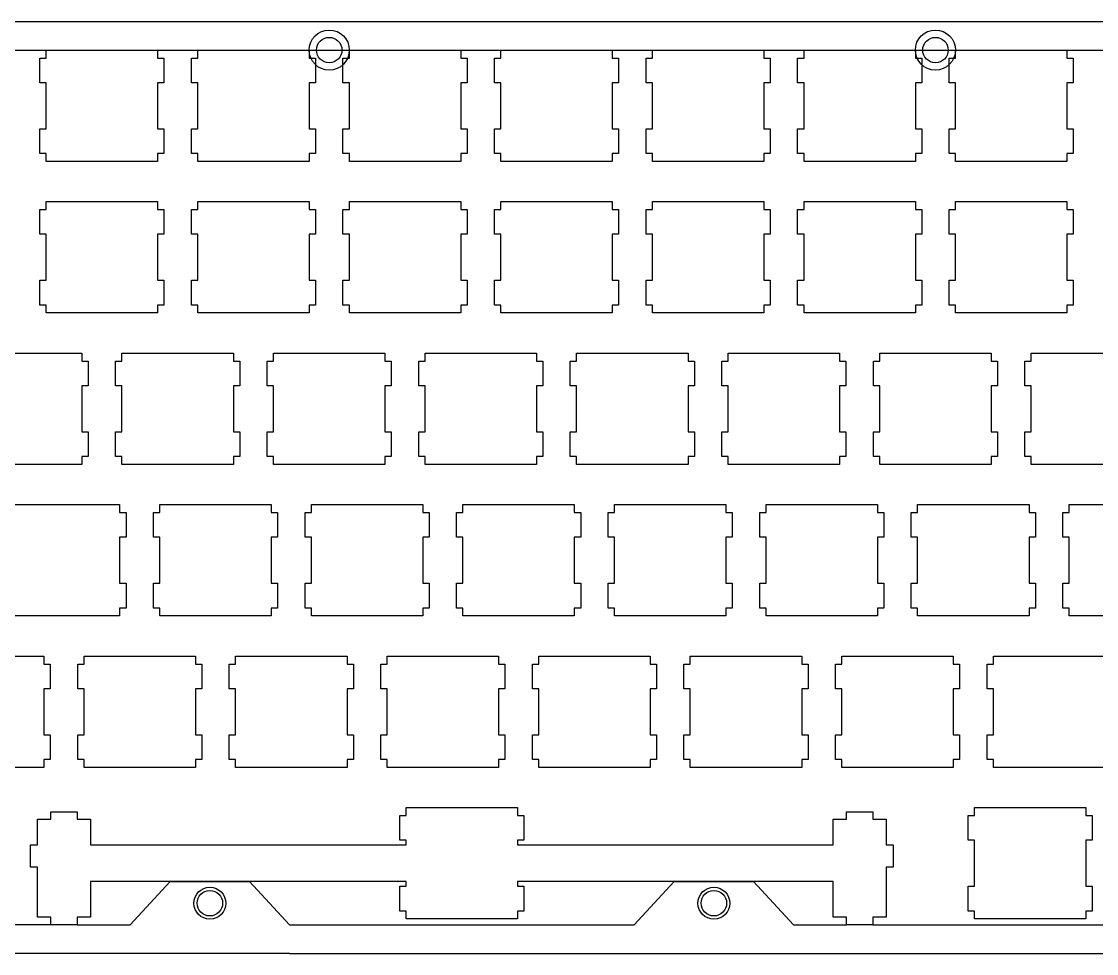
# Model space of a CAD drawing. Extents: x -658 to 1358, y -381 to 599.
# Drawn here: x 872.1 to 1007.2, y 0.9 to 118.1 of the extents above; entities that cross this region are included whole.
import ezdxf

# ---------------------------------------------------------------- set-up
doc = ezdxf.new("R2010")
doc.units = 0
doc.header["$MEASUREMENT"] = 0

msp = doc.modelspace()

# ---------------------------------------------------------------- linework, layer by layer
at = {"linetype": 'Continuous'}
for p, q in [((794.59, 118.14), (1146, 118.14)), ((798.19, 114.54), (1142.4, 114.54)), ((890.76, 9.98), (885.76, 4.53)), ((900.76, 9.99), (890.76, 9.98)), ((890.76, 9.98), (900.76, 9.98)), ((900.76, 9.99), (905.76, 4.54)), ((954.11, 9.99), (949.1, 4.54)), ((954.11, 9.99), (964.11, 9.98)), ((964.11, 9.98), (969.11, 4.53)), ((875.78, 4.53), (798.19, 4.53)), ((879.08, 4.53), (885.76, 4.53)), ((905.76, 4.54), (949.1, 4.54)), ((969.11, 4.53), (975.78, 4.53)), ((979.08, 4.53), (1142.4, 4.53)), ((905.76, 0.94), (794.59, 0.93)), ((905.76, 0.94), (1146, 0.94))]:
    msp.add_line(p, q, dxfattribs=at)
at = {"color": 0}
for p, q in [((874.39, 110.43), (874.39, 113.53)), ((874.39, 113.53), (875.19, 113.53)), ((875.19, 113.53), (875.19, 114.54)), ((875.19, 114.54), (889.19, 114.54)), ((889.19, 114.54), (889.19, 113.53)), ((889.19, 113.53), (889.99, 113.53)), ((889.99, 113.53), (889.99, 110.43)), ((893.44, 110.43), (893.44, 113.53)), ((893.44, 113.53), (894.24, 113.53)), ((894.24, 113.53), (894.24, 114.54)), ((894.24, 114.54), (908.24, 114.54)), ((908.24, 114.54), (908.24, 113.53)), ((908.24, 113.53), (909.04, 113.53)), ((909.04, 113.53), (909.04, 110.43)), ((912.49, 110.43), (912.49, 113.53)), ((912.49, 113.53), (913.29, 113.53)), ((913.29, 113.53), (913.29, 114.54)), ((913.29, 114.54), (927.29, 114.54)), ((927.29, 114.54), (927.29, 113.53)), ((927.29, 113.53), (928.09, 113.53)), ((928.09, 113.53), (928.09, 110.43)), ((931.54, 110.43), (931.54, 113.53)), ((931.54, 113.53), (932.34, 113.53)), ((932.34, 113.53), (932.34, 114.54)), ((932.34, 114.54), (946.34, 114.54)), ((946.34, 114.54), (946.34, 113.53)), ((946.34, 113.53), (947.14, 113.53)), ((947.14, 113.53), (947.14, 110.43)), ((950.59, 110.43), (950.59, 113.53)), ((950.59, 113.53), (951.39, 113.53)), ((951.39, 113.53), (951.39, 114.54)), ((951.39, 114.54), (965.39, 114.54)), ((965.39, 114.54), (965.39, 113.53)), ((965.39, 113.53), (966.19, 113.53)), ((966.19, 113.53), (966.19, 110.43)), ((969.64, 110.43), (969.64, 113.53)), ((969.64, 113.53), (970.44, 113.53)), ((970.44, 113.53), (970.44, 114.54)), ((970.44, 114.54), (984.44, 114.54)), ((984.44, 114.54), (984.44, 113.53)), ((984.44, 113.53), (985.24, 113.53)), ((985.24, 113.53), (985.24, 110.43)), ((988.69, 110.43), (988.69, 113.53)), ((988.69, 113.53), (989.49, 113.53)), ((989.49, 113.53), (989.49, 114.54)), ((989.49, 114.54), (1003.49, 114.54)), ((1003.49, 114.54), (1003.49, 113.53)), ((1003.49, 113.53), (1004.29, 113.53)), ((1004.29, 113.53), (1004.29, 110.43)), ((875.19, 110.43), (874.39, 110.43)), ((875.19, 104.64), (875.19, 110.43)), ((889.99, 110.43), (889.19, 110.43)), ((889.19, 110.43), (889.19, 104.64)), ((894.24, 110.43), (893.44, 110.43)), ((894.24, 104.64), (894.24, 110.43)), ((909.04, 110.43), (908.24, 110.43)), ((908.24, 110.43), (908.24, 104.64)), ((913.29, 110.43), (912.49, 110.43)), ((913.29, 104.64), (913.29, 110.43)), ((928.09, 110.43), (927.29, 110.43)), ((927.29, 110.43), (927.29, 104.64)), ((932.34, 110.43), (931.54, 110.43)), ((932.34, 104.64), (932.34, 110.43)), ((947.14, 110.43), (946.34, 110.43)), ((946.34, 110.43), (946.34, 104.64)), ((951.39, 110.43), (950.59, 110.43)), ((951.39, 104.64), (951.39, 110.43)), ((966.19, 110.43), (965.39, 110.43)), ((965.39, 110.43), (965.39, 104.64)), ((970.44, 110.43), (969.64, 110.43)), ((970.44, 104.64), (970.44, 110.43)), ((985.24, 110.43), (984.44, 110.43)), ((984.44, 110.43), (984.44, 104.64)), ((989.49, 110.43), (988.69, 110.43)), ((989.49, 104.64), (989.49, 110.43)), ((1004.29, 110.43), (1003.49, 110.43)), ((1003.49, 110.43), (1003.49, 104.64)), ((874.39, 101.53), (874.39, 104.64)), ((874.39, 104.64), (875.19, 104.64)), ((889.19, 104.64), (889.99, 104.64)), ((889.99, 104.64), (889.99, 101.53)), ((893.44, 101.53), (893.44, 104.64)), ((893.44, 104.64), (894.24, 104.64)), ((908.24, 104.64), (909.04, 104.64)), ((909.04, 104.64), (909.04, 101.53)), ((912.49, 101.53), (912.49, 104.64)), ((912.49, 104.64), (913.29, 104.64)), ((927.29, 104.64), (928.09, 104.64)), ((928.09, 104.64), (928.09, 101.53)), ((931.54, 101.53), (931.54, 104.64)), ((931.54, 104.64), (932.34, 104.64)), ((946.34, 104.64), (947.14, 104.64)), ((947.14, 104.64), (947.14, 101.53)), ((950.59, 101.53), (950.59, 104.64)), ((950.59, 104.64), (951.39, 104.64)), ((965.39, 104.64), (966.19, 104.64)), ((966.19, 104.64), (966.19, 101.53)), ((969.64, 101.53), (969.64, 104.64)), ((969.64, 104.64), (970.44, 104.64)), ((984.44, 104.64), (985.24, 104.64)), ((985.24, 104.64), (985.24, 101.53)), ((988.69, 101.53), (988.69, 104.64)), ((988.69, 104.64), (989.49, 104.64)), ((1003.49, 104.64), (1004.29, 104.64)), ((1004.29, 104.64), (1004.29, 101.53)), ((875.19, 101.53), (874.39, 101.53)), ((875.19, 100.53), (875.19, 101.53)), ((889.19, 101.53), (889.19, 100.53)), ((889.99, 101.53), (889.19, 101.53)), ((894.24, 101.53), (893.44, 101.53)), ((894.24, 100.53), (894.24, 101.53)), ((908.24, 101.53), (908.24, 100.53)), ((909.04, 101.53), (908.24, 101.53)), ((913.29, 101.53), (912.49, 101.53)), ((913.29, 100.53), (913.29, 101.53)), ((927.29, 101.53), (927.29, 100.53)), ((928.09, 101.53), (927.29, 101.53)), ((932.34, 101.53), (931.54, 101.53)), ((932.34, 100.53), (932.34, 101.53)), ((946.34, 101.53), (946.34, 100.53)), ((947.14, 101.53), (946.34, 101.53)), ((951.39, 101.53), (950.59, 101.53)), ((951.39, 100.53), (951.39, 101.53)), ((965.39, 101.53), (965.39, 100.53)), ((966.19, 101.53), (965.39, 101.53)), ((970.44, 101.53), (969.64, 101.53)), ((970.44, 100.53), (970.44, 101.53)), ((984.44, 101.53), (984.44, 100.53)), ((985.24, 101.53), (984.44, 101.53)), ((989.49, 101.53), (988.69, 101.53)), ((989.49, 100.53), (989.49, 101.53)), ((1003.49, 101.53), (1003.49, 100.53)), ((1004.29, 101.53), (1003.49, 101.53)), ((889.19, 100.53), (875.19, 100.53)), ((908.24, 100.53), (894.24, 100.53)), ((927.29, 100.53), (913.29, 100.53)), ((946.34, 100.53), (932.34, 100.53)), ((965.39, 100.53), (951.39, 100.53)), ((984.44, 100.53), (970.44, 100.53)), ((1003.49, 100.53), (989.49, 100.53)), ((875.19, 94.48), (875.19, 95.49)), ((875.19, 95.49), (889.19, 95.49)), ((889.19, 95.49), (889.19, 94.48)), ((894.24, 94.48), (894.24, 95.49)), ((894.24, 95.49), (908.24, 95.49)), ((908.24, 95.49), (908.24, 94.48)), ((913.29, 94.48), (913.29, 95.49)), ((913.29, 95.49), (927.29, 95.49)), ((927.29, 95.49), (927.29, 94.48)), ((932.34, 94.48), (932.34, 95.49)), ((932.34, 95.49), (946.34, 95.49)), ((946.34, 95.49), (946.34, 94.48)), ((951.39, 94.48), (951.39, 95.49)), ((951.39, 95.49), (965.39, 95.49)), ((965.39, 95.49), (965.39, 94.48)), ((970.44, 94.48), (970.44, 95.49)), ((970.44, 95.49), (984.44, 95.49)), ((984.44, 95.49), (984.44, 94.48)), ((989.49, 94.48), (989.49, 95.49)), ((989.49, 95.49), (1003.49, 95.49)), ((1003.49, 95.49), (1003.49, 94.48)), ((874.39, 91.38), (874.39, 94.48)), ((874.39, 94.48), (875.19, 94.48)), ((889.19, 94.48), (889.99, 94.48)), ((889.99, 94.48), (889.99, 91.38)), ((893.44, 91.38), (893.44, 94.48)), ((893.44, 94.48), (894.24, 94.48)), ((908.24, 94.48), (909.04, 94.48)), ((909.04, 94.48), (909.04, 91.38)), ((912.49, 91.38), (912.49, 94.48)), ((912.49, 94.48), (913.29, 94.48)), ((927.29, 94.48), (928.09, 94.48)), ((928.09, 94.48), (928.09, 91.38)), ((931.54, 91.38), (931.54, 94.48)), ((931.54, 94.48), (932.34, 94.48)), ((946.34, 94.48), (947.14, 94.48)), ((947.14, 94.48), (947.14, 91.38)), ((950.59, 91.38), (950.59, 94.48)), ((950.59, 94.48), (951.39, 94.48)), ((965.39, 94.48), (966.19, 94.48)), ((966.19, 94.48), (966.19, 91.38)), ((969.64, 91.38), (969.64, 94.48)), ((969.64, 94.48), (970.44, 94.48)), ((984.44, 94.48), (985.24, 94.48)), ((985.24, 94.48), (985.24, 91.38)), ((988.69, 91.38), (988.69, 94.48)), ((988.69, 94.48), (989.49, 94.48)), ((1003.49, 94.48), (1004.29, 94.48)), ((1004.29, 94.48), (1004.29, 91.38)), ((875.19, 91.38), (874.39, 91.38)), ((875.19, 85.59), (875.19, 91.38)), ((889.99, 91.38), (889.19, 91.38)), ((889.19, 91.38), (889.19, 85.59)), ((894.24, 91.38), (893.44, 91.38)), ((894.24, 85.59), (894.24, 91.38)), ((909.04, 91.38), (908.24, 91.38)), ((908.24, 91.38), (908.24, 85.59)), ((913.29, 91.38), (912.49, 91.38)), ((913.29, 85.59), (913.29, 91.38)), ((928.09, 91.38), (927.29, 91.38)), ((927.29, 91.38), (927.29, 85.59)), ((932.34, 91.38), (931.54, 91.38)), ((932.34, 85.59), (932.34, 91.38)), ((947.14, 91.38), (946.34, 91.38)), ((946.34, 91.38), (946.34, 85.59)), ((951.39, 91.38), (950.59, 91.38)), ((951.39, 85.59), (951.39, 91.38)), ((966.19, 91.38), (965.39, 91.38)), ((965.39, 91.38), (965.39, 85.59)), ((970.44, 91.38), (969.64, 91.38)), ((970.44, 85.59), (970.44, 91.38)), ((985.24, 91.38), (984.44, 91.38)), ((984.44, 91.38), (984.44, 85.59)), ((989.49, 91.38), (988.69, 91.38)), ((989.49, 85.59), (989.49, 91.38)), ((1004.29, 91.38), (1003.49, 91.38)), ((1003.49, 91.38), (1003.49, 85.59)), ((874.39, 82.48), (874.39, 85.59)), ((874.39, 85.59), (875.19, 85.59)), ((889.19, 85.59), (889.99, 85.59)), ((889.99, 85.59), (889.99, 82.48)), ((893.44, 82.48), (893.44, 85.59)), ((893.44, 85.59), (894.24, 85.59)), ((908.24, 85.59), (909.04, 85.59)), ((909.04, 85.59), (909.04, 82.48)), ((912.49, 82.48), (912.49, 85.59)), ((912.49, 85.59), (913.29, 85.59)), ((927.29, 85.59), (928.09, 85.59)), ((928.09, 85.59), (928.09, 82.48)), ((931.54, 82.48), (931.54, 85.59)), ((931.54, 85.59), (932.34, 85.59)), ((946.34, 85.59), (947.14, 85.59)), ((947.14, 85.59), (947.14, 82.48)), ((950.59, 82.48), (950.59, 85.59)), ((950.59, 85.59), (951.39, 85.59)), ((965.39, 85.59), (966.19, 85.59)), ((966.19, 85.59), (966.19, 82.48)), ((969.64, 82.48), (969.64, 85.59)), ((969.64, 85.59), (970.44, 85.59)), ((984.44, 85.59), (985.24, 85.59)), ((985.24, 85.59), (985.24, 82.48)), ((988.69, 82.48), (988.69, 85.59)), ((988.69, 85.59), (989.49, 85.59)), ((1003.49, 85.59), (1004.29, 85.59)), ((1004.29, 85.59), (1004.29, 82.48)), ((875.19, 82.48), (874.39, 82.48)), ((875.19, 81.48), (875.19, 82.48)), ((889.19, 82.48), (889.19, 81.48)), ((889.99, 82.48), (889.19, 82.48)), ((894.24, 82.48), (893.44, 82.48)), ((894.24, 81.48), (894.24, 82.48)), ((908.24, 82.48), (908.24, 81.48)), ((909.04, 82.48), (908.24, 82.48)), ((913.29, 82.48), (912.49, 82.48)), ((913.29, 81.48), (913.29, 82.48)), ((927.29, 82.48), (927.29, 81.48)), ((928.09, 82.48), (927.29, 82.48)), ((932.34, 82.48), (931.54, 82.48)), ((932.34, 81.48), (932.34, 82.48)), ((946.34, 82.48), (946.34, 81.48)), ((947.14, 82.48), (946.34, 82.48)), ((951.39, 82.48), (950.59, 82.48)), ((951.39, 81.48), (951.39, 82.48)), ((965.39, 82.48), (965.39, 81.48)), ((966.19, 82.48), (965.39, 82.48)), ((970.44, 82.48), (969.64, 82.48)), ((970.44, 81.48), (970.44, 82.48)), ((984.44, 82.48), (984.44, 81.48)), ((985.24, 82.48), (984.44, 82.48)), ((989.49, 82.48), (988.69, 82.48)), ((989.49, 81.48), (989.49, 82.48)), ((1003.49, 82.48), (1003.49, 81.48)), ((1004.29, 82.48), (1003.49, 82.48)), ((889.19, 81.48), (875.19, 81.48)), ((908.24, 81.48), (894.24, 81.48)), ((927.29, 81.48), (913.29, 81.48)), ((946.34, 81.48), (932.34, 81.48)), ((965.39, 81.48), (951.39, 81.48)), ((984.44, 81.48), (970.44, 81.48)), ((1003.49, 81.48), (989.49, 81.48)), ((865.66, 76.44), (879.66, 76.44)), ((879.66, 76.44), (879.66, 75.43)), ((884.71, 75.43), (884.71, 76.44)), ((884.71, 76.44), (898.71, 76.44)), ((898.71, 76.44), (898.71, 75.43)), ((903.76, 75.43), (903.76, 76.44)), ((903.76, 76.44), (917.76, 76.44)), ((917.76, 76.44), (917.76, 75.43)), ((922.81, 75.43), (922.81, 76.44)), ((922.81, 76.44), (936.81, 76.44)), ((936.81, 76.44), (936.81, 75.43)), ((941.86, 75.43), (941.86, 76.44)), ((941.86, 76.44), (955.86, 76.44)), ((955.86, 76.44), (955.86, 75.43)), ((960.91, 75.43), (960.91, 76.44)), ((960.91, 76.44), (974.91, 76.44)), ((974.91, 76.44), (974.91, 75.43)), ((979.96, 75.43), (979.96, 76.44)), ((979.96, 76.44), (993.96, 76.44)), ((993.96, 76.44), (993.96, 75.43)), ((999.01, 75.43), (999.01, 76.44)), ((999.01, 76.44), (1013.01, 76.44)), ((879.66, 75.43), (880.46, 75.43)), ((880.46, 75.43), (880.46, 72.33)), ((883.91, 72.33), (883.91, 75.43)), ((883.91, 75.43), (884.71, 75.43)), ((898.71, 75.43), (899.51, 75.43)), ((899.51, 75.43), (899.51, 72.33)), ((902.96, 72.33), (902.96, 75.43)), ((902.96, 75.43), (903.76, 75.43)), ((917.76, 75.43), (918.56, 75.43)), ((918.56, 75.43), (918.56, 72.33)), ((922.01, 72.33), (922.01, 75.43)), ((922.01, 75.43), (922.81, 75.43)), ((936.81, 75.43), (937.61, 75.43)), ((937.61, 75.43), (937.61, 72.33)), ((941.06, 72.33), (941.06, 75.43)), ((941.06, 75.43), (941.86, 75.43)), ((955.86, 75.43), (956.66, 75.43)), ((956.66, 75.43), (956.66, 72.33)), ((960.11, 72.33), (960.11, 75.43)), ((960.11, 75.43), (960.91, 75.43)), ((974.91, 75.43), (975.71, 75.43)), ((975.71, 75.43), (975.71, 72.33)), ((979.16, 72.33), (979.16, 75.43)), ((979.16, 75.43), (979.96, 75.43)), ((993.96, 75.43), (994.76, 75.43)), ((994.76, 75.43), (994.76, 72.33)), ((998.21, 72.33), (998.21, 75.43)), ((998.21, 75.43), (999.01, 75.43)), ((880.46, 72.33), (879.66, 72.33)), ((879.66, 72.33), (879.66, 66.54)), ((884.71, 72.33), (883.91, 72.33)), ((884.71, 66.54), (884.71, 72.33)), ((899.51, 72.33), (898.71, 72.33)), ((898.71, 72.33), (898.71, 66.54)), ((903.76, 72.33), (902.96, 72.33)), ((903.76, 66.54), (903.76, 72.33)), ((918.56, 72.33), (917.76, 72.33)), ((917.76, 72.33), (917.76, 66.54)), ((922.81, 72.33), (922.01, 72.33)), ((922.81, 66.54), (922.81, 72.33)), ((937.61, 72.33), (936.81, 72.33)), ((936.81, 72.33), (936.81, 66.54)), ((941.86, 72.33), (941.06, 72.33)), ((941.86, 66.54), (941.86, 72.33)), ((956.66, 72.33), (955.86, 72.33)), ((955.86, 72.33), (955.86, 66.54)), ((960.91, 72.33), (960.11, 72.33)), ((960.91, 66.54), (960.91, 72.33)), ((975.71, 72.33), (974.91, 72.33)), ((974.91, 72.33), (974.91, 66.54)), ((979.96, 72.33), (979.16, 72.33)), ((979.96, 66.54), (979.96, 72.33)), ((994.76, 72.33), (993.96, 72.33)), ((993.96, 72.33), (993.96, 66.54)), ((999.01, 72.33), (998.21, 72.33)), ((999.01, 66.54), (999.01, 72.33)), ((879.66, 66.54), (880.46, 66.54)), ((880.46, 66.54), (880.46, 63.43)), ((883.91, 63.43), (883.91, 66.54)), ((883.91, 66.54), (884.71, 66.54)), ((898.71, 66.54), (899.51, 66.54)), ((899.51, 66.54), (899.51, 63.43)), ((902.96, 63.43), (902.96, 66.54)), ((902.96, 66.54), (903.76, 66.54)), ((917.76, 66.54), (918.56, 66.54)), ((918.56, 66.54), (918.56, 63.43)), ((922.01, 63.43), (922.01, 66.54)), ((922.01, 66.54), (922.81, 66.54)), ((936.81, 66.54), (937.61, 66.54)), ((937.61, 66.54), (937.61, 63.43)), ((941.06, 63.43), (941.06, 66.54)), ((941.06, 66.54), (941.86, 66.54)), ((955.86, 66.54), (956.66, 66.54)), ((956.66, 66.54), (956.66, 63.43)), ((960.11, 63.43), (960.11, 66.54)), ((960.11, 66.54), (960.91, 66.54)), ((974.91, 66.54), (975.71, 66.54)), ((975.71, 66.54), (975.71, 63.43)), ((979.16, 63.43), (979.16, 66.54)), ((979.16, 66.54), (979.96, 66.54)), ((993.96, 66.54), (994.76, 66.54)), ((994.76, 66.54), (994.76, 63.43)), ((998.21, 63.43), (998.21, 66.54)), ((998.21, 66.54), (999.01, 66.54)), ((879.66, 62.43), (865.66, 62.43)), ((879.66, 63.43), (879.66, 62.43)), ((880.46, 63.43), (879.66, 63.43)), ((884.71, 63.43), (883.91, 63.43)), ((884.71, 62.43), (884.71, 63.43)), ((898.71, 62.43), (884.71, 62.43)), ((898.71, 63.43), (898.71, 62.43)), ((899.51, 63.43), (898.71, 63.43)), ((903.76, 63.43), (902.96, 63.43)), ((903.76, 62.43), (903.76, 63.43)), ((917.76, 62.43), (903.76, 62.43)), ((917.76, 63.43), (917.76, 62.43)), ((918.56, 63.43), (917.76, 63.43)), ((922.81, 63.43), (922.01, 63.43)), ((922.81, 62.43), (922.81, 63.43)), ((936.81, 62.43), (922.81, 62.43)), ((936.81, 63.43), (936.81, 62.43)), ((937.61, 63.43), (936.81, 63.43)), ((941.86, 63.43), (941.06, 63.43)), ((941.86, 62.43), (941.86, 63.43)), ((955.86, 62.43), (941.86, 62.43)), ((955.86, 63.43), (955.86, 62.43)), ((956.66, 63.43), (955.86, 63.43)), ((960.91, 63.43), (960.11, 63.43)), ((960.91, 62.43), (960.91, 63.43)), ((974.91, 62.43), (960.91, 62.43)), ((974.91, 63.43), (974.91, 62.43)), ((975.71, 63.43), (974.91, 63.43)), ((979.96, 63.43), (979.16, 63.43)), ((979.96, 62.43), (979.96, 63.43)), ((993.96, 62.43), (979.96, 62.43)), ((993.96, 63.43), (993.96, 62.43)), ((994.76, 63.43), (993.96, 63.43)), ((999.01, 63.43), (998.21, 63.43)), ((999.01, 62.43), (999.01, 63.43)), ((1013.01, 62.43), (999.01, 62.43)), ((870.42, 57.39), (884.42, 57.39)), ((884.42, 57.39), (884.42, 56.38)), ((889.47, 56.38), (889.47, 57.39)), ((889.47, 57.39), (903.47, 57.39)), ((903.47, 57.39), (903.47, 56.38)), ((908.52, 56.38), (908.52, 57.39)), ((908.52, 57.39), (922.52, 57.39)), ((922.52, 57.39), (922.52, 56.38)), ((927.57, 56.38), (927.57, 57.39)), ((927.57, 57.39), (941.57, 57.39)), ((941.57, 57.39), (941.57, 56.38)), ((946.62, 56.38), (946.62, 57.39)), ((946.62, 57.39), (960.62, 57.39)), ((960.62, 57.39), (960.62, 56.38)), ((965.67, 56.38), (965.67, 57.39)), ((965.67, 57.39), (979.67, 57.39)), ((979.67, 57.39), (979.67, 56.38)), ((984.72, 56.38), (984.72, 57.39)), ((984.72, 57.39), (998.72, 57.39)), ((998.72, 57.39), (998.72, 56.38)), ((1003.77, 56.38), (1003.77, 57.39)), ((1003.77, 57.39), (1017.77, 57.39)), ((884.42, 56.38), (885.22, 56.38)), ((885.22, 56.38), (885.22, 53.28)), ((888.67, 53.28), (888.67, 56.38)), ((888.67, 56.38), (889.47, 56.38)), ((903.47, 56.38), (904.27, 56.38)), ((904.27, 56.38), (904.27, 53.28)), ((907.72, 53.28), (907.72, 56.38)), ((907.72, 56.38), (908.52, 56.38)), ((922.52, 56.38), (923.32, 56.38)), ((923.32, 56.38), (923.32, 53.28)), ((926.77, 53.28), (926.77, 56.38)), ((926.77, 56.38), (927.57, 56.38)), ((941.57, 56.38), (942.37, 56.38)), ((942.37, 56.38), (942.37, 53.28)), ((945.82, 53.28), (945.82, 56.38)), ((945.82, 56.38), (946.62, 56.38)), ((960.62, 56.38), (961.42, 56.38)), ((961.42, 56.38), (961.42, 53.28)), ((964.87, 53.28), (964.87, 56.38)), ((964.87, 56.38), (965.67, 56.38)), ((979.67, 56.38), (980.47, 56.38)), ((980.47, 56.38), (980.47, 53.28)), ((983.92, 53.28), (983.92, 56.38)), ((983.92, 56.38), (984.72, 56.38)), ((998.72, 56.38), (999.52, 56.38)), ((999.52, 56.38), (999.52, 53.28)), ((1002.97, 53.28), (1002.97, 56.38)), ((1002.97, 56.38), (1003.77, 56.38)), ((885.22, 53.28), (884.42, 53.28)), ((884.42, 53.28), (884.42, 47.49)), ((889.47, 53.28), (888.67, 53.28)), ((889.47, 47.49), (889.47, 53.28)), ((904.27, 53.28), (903.47, 53.28)), ((903.47, 53.28), (903.47, 47.49)), ((908.52, 53.28), (907.72, 53.28)), ((908.52, 47.49), (908.52, 53.28)), ((923.32, 53.28), (922.52, 53.28)), ((922.52, 53.28), (922.52, 47.49)), ((927.57, 53.28), (926.77, 53.28)), ((927.57, 47.49), (927.57, 53.28)), ((942.37, 53.28), (941.57, 53.28)), ((941.57, 53.28), (941.57, 47.49)), ((946.62, 53.28), (945.82, 53.28)), ((946.62, 47.49), (946.62, 53.28)), ((961.42, 53.28), (960.62, 53.28)), ((960.62, 53.28), (960.62, 47.49)), ((965.67, 53.28), (964.87, 53.28)), ((965.67, 47.49), (965.67, 53.28)), ((980.47, 53.28), (979.67, 53.28)), ((979.67, 53.28), (979.67, 47.49)), ((984.72, 53.28), (983.92, 53.28)), ((984.72, 47.49), (984.72, 53.28)), ((999.52, 53.28), (998.72, 53.28)), ((998.72, 53.28), (998.72, 47.49)), ((1003.77, 53.28), (1002.97, 53.28)), ((1003.77, 47.49), (1003.77, 53.28)), ((884.42, 47.49), (885.22, 47.49)), ((885.22, 47.49), (885.22, 44.38)), ((888.67, 44.38), (888.67, 47.49)), ((888.67, 47.49), (889.47, 47.49)), ((903.47, 47.49), (904.27, 47.49)), ((904.27, 47.49), (904.27, 44.38)), ((907.72, 44.38), (907.72, 47.49)), ((907.72, 47.49), (908.52, 47.49)), ((922.52, 47.49), (923.32, 47.49)), ((923.32, 47.49), (923.32, 44.38)), ((926.77, 44.38), (926.77, 47.49)), ((926.77, 47.49), (927.57, 47.49)), ((941.57, 47.49), (942.37, 47.49)), ((942.37, 47.49), (942.37, 44.38)), ((945.82, 44.38), (945.82, 47.49)), ((945.82, 47.49), (946.62, 47.49)), ((960.62, 47.49), (961.42, 47.49)), ((961.42, 47.49), (961.42, 44.38)), ((964.87, 44.38), (964.87, 47.49)), ((964.87, 47.49), (965.67, 47.49)), ((979.67, 47.49), (980.47, 47.49)), ((980.47, 47.49), (980.47, 44.38)), ((983.92, 44.38), (983.92, 47.49)), ((983.92, 47.49), (984.72, 47.49)), ((998.72, 47.49), (999.52, 47.49)), ((999.52, 47.49), (999.52, 44.38)), ((1002.97, 44.38), (1002.97, 47.49)), ((1002.97, 47.49), (1003.77, 47.49)), ((884.42, 43.38), (870.42, 43.38)), ((884.42, 44.38), (884.42, 43.38)), ((885.22, 44.38), (884.42, 44.38)), ((889.47, 44.38), (888.67, 44.38)), ((889.47, 43.38), (889.47, 44.38)), ((903.47, 43.38), (889.47, 43.38)), ((903.47, 44.38), (903.47, 43.38)), ((904.27, 44.38), (903.47, 44.38)), ((908.52, 44.38), (907.72, 44.38)), ((908.52, 43.38), (908.52, 44.38)), ((922.52, 43.38), (908.52, 43.38)), ((922.52, 44.38), (922.52, 43.38)), ((923.32, 44.38), (922.52, 44.38)), ((927.57, 44.38), (926.77, 44.38)), ((927.57, 43.38), (927.57, 44.38)), ((941.57, 43.38), (927.57, 43.38)), ((941.57, 44.38), (941.57, 43.38)), ((942.37, 44.38), (941.57, 44.38)), ((946.62, 44.38), (945.82, 44.38)), ((946.62, 43.38), (946.62, 44.38)), ((960.62, 43.38), (946.62, 43.38)), ((960.62, 44.38), (960.62, 43.38)), ((961.42, 44.38), (960.62, 44.38)), ((965.67, 44.38), (964.87, 44.38)), ((965.67, 43.38), (965.67, 44.38)), ((979.67, 43.38), (965.67, 43.38)), ((979.67, 44.38), (979.67, 43.38)), ((980.47, 44.38), (979.67, 44.38)), ((984.72, 44.38), (983.92, 44.38)), ((984.72, 43.38), (984.72, 44.38)), ((998.72, 43.38), (984.72, 43.38)), ((998.72, 44.38), (998.72, 43.38)), ((999.52, 44.38), (998.72, 44.38)), ((1003.77, 44.38), (1002.97, 44.38)), ((1003.77, 43.38), (1003.77, 44.38)), ((1017.77, 43.38), (1003.77, 43.38)), ((860.9, 38.34), (874.9, 38.34)), ((874.9, 38.34), (874.9, 37.33)), ((879.95, 37.33), (879.95, 38.34)), ((879.95, 38.34), (893.95, 38.34)), ((893.95, 38.34), (893.95, 37.33)), ((899, 37.33), (899, 38.34)), ((899, 38.34), (913, 38.34)), ((913, 38.34), (913, 37.33)), ((918.05, 37.33), (918.05, 38.34)), ((918.05, 38.34), (932.05, 38.34)), ((932.05, 38.34), (932.05, 37.33)), ((937.1, 37.33), (937.1, 38.34)), ((937.1, 38.34), (951.1, 38.34)), ((951.1, 38.34), (951.1, 37.33)), ((956.15, 37.33), (956.15, 38.34)), ((956.15, 38.34), (970.15, 38.34)), ((970.15, 38.34), (970.15, 37.33)), ((975.2, 37.33), (975.2, 38.34)), ((975.2, 38.34), (989.2, 38.34)), ((989.2, 38.34), (989.2, 37.33)), ((994.25, 37.33), (994.25, 38.34)), ((994.25, 38.34), (1008.25, 38.34)), ((874.9, 37.33), (875.7, 37.33)), ((875.7, 37.33), (875.7, 34.23)), ((879.15, 34.23), (879.15, 37.33)), ((879.15, 37.33), (879.95, 37.33)), ((893.95, 37.33), (894.75, 37.33)), ((894.75, 37.33), (894.75, 34.23)), ((898.2, 34.23), (898.2, 37.33)), ((898.2, 37.33), (899, 37.33)), ((913, 37.33), (913.8, 37.33)), ((913.8, 37.33), (913.8, 34.23)), ((917.25, 34.23), (917.25, 37.33)), ((917.25, 37.33), (918.05, 37.33)), ((932.05, 37.33), (932.85, 37.33)), ((932.85, 37.33), (932.85, 34.23)), ((936.3, 34.23), (936.3, 37.33)), ((936.3, 37.33), (937.1, 37.33)), ((951.1, 37.33), (951.9, 37.33)), ((951.9, 37.33), (951.9, 34.23)), ((955.35, 34.23), (955.35, 37.33)), ((955.35, 37.33), (956.15, 37.33)), ((970.15, 37.33), (970.95, 37.33)), ((970.95, 37.33), (970.95, 34.23)), ((974.4, 34.23), (974.4, 37.33)), ((974.4, 37.33), (975.2, 37.33)), ((989.2, 37.33), (990, 37.33)), ((990, 37.33), (990, 34.23)), ((993.45, 34.23), (993.45, 37.33)), ((993.45, 37.33), (994.25, 37.33)), ((875.7, 34.23), (874.9, 34.23)), ((874.9, 34.23), (874.9, 28.44)), ((879.95, 34.23), (879.15, 34.23)), ((879.95, 28.44), (879.95, 34.23)), ((894.75, 34.23), (893.95, 34.23)), ((893.95, 34.23), (893.95, 28.44)), ((899, 34.23), (898.2, 34.23)), ((899, 28.44), (899, 34.23)), ((913.8, 34.23), (913, 34.23)), ((913, 34.23), (913, 28.44)), ((918.05, 34.23), (917.25, 34.23)), ((918.05, 28.44), (918.05, 34.23)), ((932.85, 34.23), (932.05, 34.23)), ((932.05, 34.23), (932.05, 28.44)), ((937.1, 34.23), (936.3, 34.23)), ((937.1, 28.44), (937.1, 34.23)), ((951.9, 34.23), (951.1, 34.23)), ((951.1, 34.23), (951.1, 28.44)), ((956.15, 34.23), (955.35, 34.23)), ((956.15, 28.44), (956.15, 34.23)), ((970.95, 34.23), (970.15, 34.23)), ((970.15, 34.23), (970.15, 28.44)), ((975.2, 34.23), (974.4, 34.23)), ((975.2, 28.44), (975.2, 34.23)), ((990, 34.23), (989.2, 34.23)), ((989.2, 34.23), (989.2, 28.44)), ((994.25, 34.23), (993.45, 34.23)), ((994.25, 28.44), (994.25, 34.23)), ((874.9, 28.44), (875.7, 28.44)), ((875.7, 28.44), (875.7, 25.33)), ((879.15, 25.33), (879.15, 28.44)), ((879.15, 28.44), (879.95, 28.44)), ((893.95, 28.44), (894.75, 28.44)), ((894.75, 28.44), (894.75, 25.33)), ((898.2, 25.33), (898.2, 28.44)), ((898.2, 28.44), (899, 28.44)), ((913, 28.44), (913.8, 28.44)), ((913.8, 28.44), (913.8, 25.33)), ((917.25, 25.33), (917.25, 28.44)), ((917.25, 28.44), (918.05, 28.44)), ((932.05, 28.44), (932.85, 28.44)), ((932.85, 28.44), (932.85, 25.33)), ((936.3, 25.33), (936.3, 28.44)), ((936.3, 28.44), (937.1, 28.44)), ((951.1, 28.44), (951.9, 28.44)), ((951.9, 28.44), (951.9, 25.33)), ((955.35, 25.33), (955.35, 28.44)), ((955.35, 28.44), (956.15, 28.44)), ((970.15, 28.44), (970.95, 28.44)), ((970.95, 28.44), (970.95, 25.33)), ((974.4, 25.33), (974.4, 28.44)), ((974.4, 28.44), (975.2, 28.44)), ((989.2, 28.44), (990, 28.44)), ((990, 28.44), (990, 25.33)), ((993.45, 25.33), (993.45, 28.44)), ((993.45, 28.44), (994.25, 28.44)), ((874.9, 24.33), (860.9, 24.33)), ((874.9, 25.33), (874.9, 24.33)), ((875.7, 25.33), (874.9, 25.33)), ((879.95, 25.33), (879.15, 25.33)), ((879.95, 24.33), (879.95, 25.33)), ((893.95, 24.33), (879.95, 24.33)), ((893.95, 25.33), (893.95, 24.33)), ((894.75, 25.33), (893.95, 25.33)), ((899, 25.33), (898.2, 25.33)), ((899, 24.33), (899, 25.33)), ((913, 24.33), (899, 24.33)), ((913, 25.33), (913, 24.33)), ((913.8, 25.33), (913, 25.33)), ((918.05, 25.33), (917.25, 25.33)), ((918.05, 24.33), (918.05, 25.33)), ((932.05, 24.33), (918.05, 24.33)), ((932.05, 25.33), (932.05, 24.33)), ((932.85, 25.33), (932.05, 25.33)), ((937.1, 25.33), (936.3, 25.33)), ((937.1, 24.33), (937.1, 25.33)), ((951.1, 24.33), (937.1, 24.33)), ((951.1, 25.33), (951.1, 24.33)), ((951.9, 25.33), (951.1, 25.33)), ((956.15, 25.33), (955.35, 25.33)), ((956.15, 24.33), (956.15, 25.33)), ((970.15, 24.33), (956.15, 24.33)), ((970.15, 25.33), (970.15, 24.33)), ((970.95, 25.33), (970.15, 25.33)), ((975.2, 25.33), (974.4, 25.33)), ((975.2, 24.33), (975.2, 25.33)), ((989.2, 24.33), (975.2, 24.33)), ((989.2, 25.33), (989.2, 24.33)), ((990, 25.33), (989.2, 25.33)), ((994.25, 25.33), (993.45, 25.33)), ((994.25, 24.33), (994.25, 25.33)), ((1008.25, 24.33), (994.25, 24.33)), ((920.43, 18.28), (920.43, 19.29)), ((920.43, 19.29), (934.43, 19.29)), ((934.43, 19.29), (934.43, 18.28)), ((991.87, 18.28), (991.87, 19.29)), ((991.87, 19.29), (1005.87, 19.29)), ((1005.87, 19.29), (1005.87, 18.28)), ((874.11, 14.58), (874.11, 17.81)), ((874.11, 17.81), (875.78, 17.81)), ((875.78, 17.81), (875.78, 18.74)), ((875.78, 18.74), (879.08, 18.74)), ((879.08, 18.74), (879.08, 17.81)), ((879.08, 17.81), (880.76, 17.81)), ((880.76, 17.81), (880.76, 14.58)), ((919.63, 15.18), (919.63, 18.28)), ((919.63, 18.28), (920.43, 18.28)), ((934.43, 18.28), (935.23, 18.28)), ((935.23, 18.28), (935.23, 15.18)), ((974.11, 14.58), (974.11, 17.81)), ((974.11, 17.81), (975.78, 17.81)), ((975.78, 17.81), (975.78, 18.74)), ((975.78, 18.74), (979.08, 18.74)), ((979.08, 18.74), (979.08, 17.81)), ((979.08, 17.81), (980.76, 17.81)), ((980.76, 17.81), (980.76, 14.58)), ((991.07, 15.18), (991.07, 18.28)), ((991.07, 18.28), (991.87, 18.28)), ((1005.87, 18.28), (1006.67, 18.28)), ((1006.67, 18.28), (1006.67, 15.18)), ((920.43, 15.18), (919.63, 15.18)), ((920.43, 14.58), (920.43, 15.18)), ((935.23, 15.18), (934.43, 15.18)), ((934.43, 15.18), (934.43, 14.58)), ((991.87, 15.18), (991.07, 15.18)), ((991.87, 9.39), (991.87, 15.18)), ((1006.67, 15.18), (1005.87, 15.18)), ((1005.87, 15.18), (1005.87, 9.39)), ((873.23, 11.78), (873.23, 14.58)), ((873.23, 14.58), (874.11, 14.58)), ((880.76, 14.58), (920.43, 14.58)), ((934.43, 14.58), (974.11, 14.58)), ((980.76, 14.58), (981.63, 14.58)), ((981.63, 14.58), (981.63, 11.78)), ((874.11, 11.78), (873.23, 11.78)), ((874.11, 5.51), (874.11, 11.78)), ((980.76, 11.78), (980.76, 5.51)), ((981.63, 11.78), (980.76, 11.78)), ((920.43, 9.98), (880.76, 9.98)), ((880.76, 9.98), (880.76, 5.51)), ((920.43, 9.39), (920.43, 9.98)), ((974.11, 9.98), (934.43, 9.98)), ((934.43, 9.98), (934.43, 9.39)), ((974.11, 5.51), (974.11, 9.98)), ((919.63, 6.28), (919.63, 9.39)), ((919.63, 9.39), (920.43, 9.39)), ((934.43, 9.39), (935.23, 9.39)), ((935.23, 9.39), (935.23, 6.28)), ((991.07, 6.28), (991.07, 9.39)), ((991.07, 9.39), (991.87, 9.39)), ((1005.87, 9.39), (1006.67, 9.39)), ((1006.67, 9.39), (1006.67, 6.28)), ((875.78, 5.51), (874.11, 5.51)), ((875.78, 4.53), (875.78, 5.51)), ((880.76, 5.51), (879.08, 5.51)), ((879.08, 5.51), (879.08, 4.53)), ((920.43, 6.28), (919.63, 6.28)), ((920.43, 5.28), (920.43, 6.28)), ((935.23, 6.28), (934.43, 6.28)), ((934.43, 6.28), (934.43, 5.28)), ((975.78, 5.51), (974.11, 5.51)), ((975.78, 4.53), (975.78, 5.51)), ((980.76, 5.51), (979.08, 5.51)), ((979.08, 5.51), (979.08, 4.53)), ((991.87, 6.28), (991.07, 6.28)), ((991.87, 5.28), (991.87, 6.28)), ((1005.87, 6.28), (1005.87, 5.28)), ((1006.67, 6.28), (1005.87, 6.28)), ((879.08, 4.53), (875.78, 4.53)), ((879.08, 4.53), (875.78, 4.53)), ((934.43, 5.28), (920.43, 5.28)), ((979.08, 4.53), (975.78, 4.53)), ((979.08, 4.53), (975.78, 4.53)), ((1005.87, 5.28), (991.87, 5.28))]:
    msp.add_line(p, q, dxfattribs=at)
at = {"linetype": 'Continuous'}
for centre, radius in [((910.76, 114.54), 2.52), ((986.96, 114.54), 2.52), ((910.76, 114.54), 1.6), ((986.96, 114.54), 1.6), ((895.76, 7.26), 2), ((895.76, 7.26), 1.6), ((959.11, 7.26), 2), ((959.11, 7.26), 1.6)]:
    msp.add_circle(centre, radius, dxfattribs=at)

doc.saveas('drawing.dxf')
